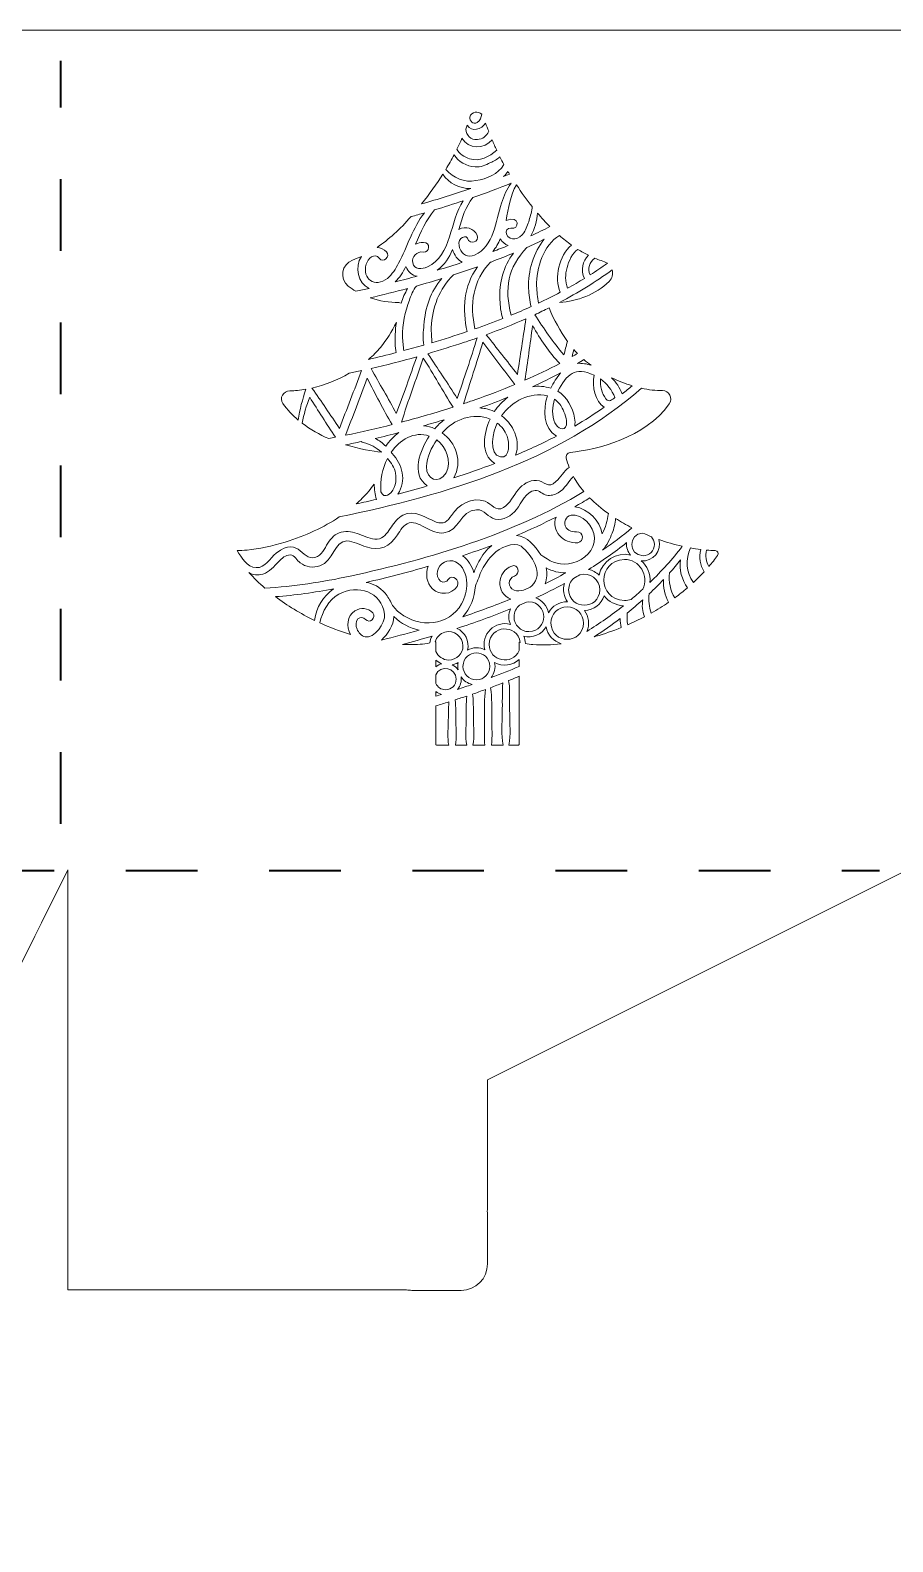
# Model space of a CAD drawing. Extents: x 8 to 992, y -718 to -282.
# Drawn here: x 256.2 to 504.6, y -717.6 to -282.5 of the extents above; entities that cross this region are included whole.
import ezdxf

# ---------------------------------------------------------------- set-up
doc = ezdxf.new("R2010")
doc.units = 0
doc.header["$MEASUREMENT"] = 0
doc.linetypes.add('AI-Linetype-2', pattern=[41.240002, 20.620001, -20.620001])
doc.linetypes.add('AI-Linetype-4', pattern=[41.240002, 20.620001, -20.620001])
doc.layers.add('Layer 1', color=7, linetype='Continuous')

# ---------------------------------------------------------------- blocks, each defined once
blk = doc.blocks.new('block 2')
at = {"layer": 'Layer 1', "lineweight": 0}
for points, knots in [([(515.73, -282.5), (515.73, -282.5), (265.73, -282.5), (265.73, -282.5), (265.73, -282.5), (259.42, -282.5), (259.42, -282.5), (259.42, -282.5), (27.54, -282.5), (27.54, -282.5), (27.54, -282.5), (27.54, -282.87), (27.54, -282.87), (27.54, -282.87), (26.18, -282.87), (26.18, -282.87), (26.18, -282.87), (25.18, -282.87), (25.18, -282.87), (25.18, -282.87), (7.77, -306.87), (7.77, -306.87), (7.77, -306.87), (7.77, -496.34), (7.77, -496.34), (7.77, -496.34), (25.18, -524.27), (25.18, -524.27), (25.18, -524.27), (25.32, -524.27), (25.32, -524.27), (25.32, -524.27), (26.18, -525.99), (26.18, -525.99), (26.18, -525.99), (34.86, -543.34), (34.86, -543.34), (34.86, -543.34), (85.76, -645.13), (85.76, -645.13), (85.76, -645.13), (85.76, -693.41), (85.76, -693.41), (85.76, -693.61), (85.77, -693.82), (85.77, -694.03), (85.63, -694.61), (85.55, -695.21), (85.55, -695.84), (85.55, -695.84), (85.55, -710.03), (85.55, -710.03), (85.55, -714.23), (88.95, -717.64), (93.15, -717.64), (93.15, -717.64), (107.35, -717.64), (107.35, -717.64), (107.77, -717.64), (108.17, -717.6), (108.57, -717.53), (109.02, -717.56), (109.47, -717.57), (109.93, -717.57), (109.93, -717.57), (182.44, -717.57), (182.44, -717.57), (182.85, -717.57), (183.25, -717.56), (183.65, -717.54), (184.03, -717.6), (184.41, -717.64), (184.8, -717.64), (184.8, -717.64), (199, -717.64), (199, -717.64), (203.2, -717.64), (206.61, -714.23), (206.61, -710.03), (206.61, -710.03), (206.61, -695.84), (206.61, -695.84), (206.61, -695.55), (206.59, -695.26), (206.55, -694.98), (206.59, -694.48), (206.61, -693.97), (206.61, -693.47), (206.61, -693.47), (206.61, -645.13), (206.61, -645.13), (206.61, -645.13), (257.49, -543.34), (257.49, -543.34), (257.49, -543.34), (259.42, -539.47), (259.42, -539.47), (259.42, -539.47), (267.05, -524.22), (267.05, -524.22), (267.05, -524.22), (267.05, -645.13), (267.05, -645.13), (267.05, -645.13), (363.74, -645.13), (363.75, -645.13), (364.02, -645.13), (364.29, -645.12), (364.55, -645.11), (365.04, -645.21), (365.55, -645.26), (366.07, -645.26), (366.07, -645.26), (380.27, -645.26), (380.27, -645.26), (384.47, -645.26), (387.87, -641.85), (387.87, -637.65), (387.87, -637.65), (387.87, -623.46), (387.87, -623.46), (387.87, -623.13), (387.85, -622.81), (387.81, -622.5), (387.84, -621.97), (387.86, -621.44), (387.86, -620.9), (387.86, -620.9), (387.86, -584.65), (387.86, -584.65), (387.86, -584.65), (508.4, -524.37), (508.4, -524.37), (508.4, -524.37), (508.4, -717.57), (508.4, -717.57), (508.4, -717.57), (544.66, -717.57), (544.66, -717.57), (545.56, -717.58), (546.45, -717.52), (547.33, -717.43), (547.33, -717.43), (561.11, -717.43), (561.11, -717.43), (565.31, -717.43), (568.72, -714.02), (568.72, -709.82), (568.72, -709.82), (568.72, -696.14), (568.72, -696.14), (568.82, -695.26), (568.87, -694.37), (568.88, -693.47), (568.88, -693.47), (568.88, -645.13), (568.88, -645.13), (568.88, -645.13), (689.73, -645.13), (689.73, -645.13), (689.73, -645.13), (689.73, -693.41), (689.73, -693.41), (689.73, -693.61), (689.74, -693.8), (689.74, -694), (689.63, -694.53), (689.56, -695.07), (689.56, -695.63), (689.56, -695.63), (689.56, -709.82), (689.56, -709.82), (689.56, -714.02), (692.97, -717.43), (697.17, -717.43), (697.17, -717.43), (711.26, -717.43), (711.26, -717.43), (712.13, -717.52), (713, -717.57), (713.89, -717.57), (713.89, -717.57), (750.19, -717.57), (750.19, -717.57), (750.19, -717.57), (750.19, -524.22), (750.19, -524.22), (750.19, -524.22), (871.01, -584.63), (871.01, -584.63), (871.01, -584.64), (871.02, -620.96), (871.01, -620.96), (871.01, -621.36), (871.02, -621.76), (871.04, -622.16), (870.99, -622.52), (870.96, -622.88), (870.96, -623.25), (870.96, -623.25), (870.96, -637.44), (870.96, -637.44), (870.96, -641.64), (874.36, -645.05), (878.56, -645.05), (878.56, -645.05), (892.76, -645.05), (892.76, -645.05), (892.87, -645.05), (892.97, -645.04), (893.07, -645.03), (893.77, -645.09), (894.47, -645.13), (895.18, -645.13), (895.18, -645.13), (991.86, -645.13), (991.86, -645.13), (991.86, -645.13), (991.86, -282.5), (991.86, -282.5), (991.86, -282.5), (515.73, -282.5), (515.73, -282.5)], [0, 0, 0, 0, 1, 1, 1, 2, 2, 2, 3, 3, 3, 4, 4, 4, 5, 5, 5, 6, 6, 6, 7, 7, 7, 8, 8, 8, 9, 9, 9, 10, 10, 10, 11, 11, 11, 12, 12, 12, 13, 13, 13, 14, 14, 14, 15, 15, 15, 16, 16, 16, 17, 17, 17, 18, 18, 18, 19, 19, 19, 20, 20, 20, 21, 21, 21, 22, 22, 22, 23, 23, 23, 24, 24, 24, 25, 25, 25, 26, 26, 26, 27, 27, 27, 28, 28, 28, 29, 29, 29, 30, 30, 30, 31, 31, 31, 32, 32, 32, 33, 33, 33, 34, 34, 34, 35, 35, 35, 36, 36, 36, 37, 37, 37, 38, 38, 38, 39, 39, 39, 40, 40, 40, 41, 41, 41, 42, 42, 42, 43, 43, 43, 44, 44, 44, 45, 45, 45, 46, 46, 46, 47, 47, 47, 48, 48, 48, 49, 49, 49, 50, 50, 50, 51, 51, 51, 52, 52, 52, 53, 53, 53, 54, 54, 54, 55, 55, 55, 56, 56, 56, 57, 57, 57, 58, 58, 58, 59, 59, 59, 60, 60, 60, 61, 61, 61, 62, 62, 62, 63, 63, 63, 64, 64, 64, 65, 65, 65, 66, 66, 66, 67, 67, 67, 68, 68, 68, 69, 69, 69, 70, 70, 70, 71, 71, 71, 72, 72, 72, 73, 73, 73, 74, 74, 74, 74]), ([(386.22, -306.7), (385.98, -307.59), (385.84, -308.54), (384.91, -309.06), (383.67, -309.78), (382.77, -308.69), (382.75, -307.48), (383.27, -305.91), (385.21, -305.64), (386.22, -306.7)], [0, 0, 0, 0, 1, 1, 1, 2, 2, 2, 3, 3, 3, 3]), ([(382, -309.82), (383.31, -311.91), (386.23, -311.09), (387.31, -309.21), (387.59, -309.98), (387.9, -310.78), (388.22, -311.6), (387.55, -312.96), (386.51, -313.86), (384.94, -313.96), (382.95, -314.11), (381.89, -312.8), (381.59, -310.98), (381.72, -310.62), (381.86, -310.23), (382, -309.82)], [0, 0, 0, 0, 1, 1, 1, 2, 2, 2, 3, 3, 3, 4, 4, 4, 5, 5, 5, 5]), ([(380.52, -313.6), (382.29, -316.78), (387.02, -316.75), (389.21, -314.05), (389.62, -315.05), (390.06, -316.05), (390.52, -317.05), (388.42, -318.87), (385.58, -320.44), (382.72, -319.49), (381.24, -319.04), (379.74, -318.16), (379.06, -316.73), (379.58, -315.69), (380.06, -314.65), (380.52, -313.6)], [0, 0, 0, 0, 1, 1, 1, 2, 2, 2, 3, 3, 3, 4, 4, 4, 5, 5, 5, 5]), ([(378.24, -318.34), (379.36, -320.41), (381.92, -321.62), (384.3, -321.85), (385.87, -322), (387.34, -321.27), (388.71, -320.62), (389.67, -320.17), (390.63, -319.65), (391.43, -318.95), (391.8, -319.69), (392.18, -320.43), (392.57, -321.15), (390.94, -324.06), (387.71, -325.2), (384.55, -325.8), (381.11, -326.45), (378.12, -324.99), (375.85, -322.55), (376.71, -321.14), (377.5, -319.74), (378.24, -318.34)], [0, 0, 0, 0, 1, 1, 1, 2, 2, 2, 3, 3, 3, 4, 4, 4, 5, 5, 5, 6, 6, 6, 7, 7, 7, 7]), ([(375.02, -323.89), (376.63, -326.6), (379.87, -328.11), (383.05, -328.07), (378.37, -329.67), (373.64, -331.15), (368.87, -332.5), (371.17, -329.6), (373.22, -326.74), (375.02, -323.89)], [0, 0, 0, 0, 1, 1, 1, 2, 2, 2, 3, 3, 3, 3]), ([(393.75, -323.2), (393.89, -323.44), (394.04, -323.68), (394.19, -323.91), (393.63, -324.14), (393.06, -324.37), (392.49, -324.6), (392.96, -324.18), (393.39, -323.71), (393.75, -323.2)], [0, 0, 0, 0, 1, 1, 1, 2, 2, 2, 3, 3, 3, 3]), ([(391.91, -332.29), (390.2, -337.49), (389.77, -344.63), (384.15, -347.23), (382.13, -348), (380.56, -347.18), (379.85, -345.16), (379.53, -344.24), (379.46, -343.16), (380.22, -342.42), (380.58, -342.08), (381.84, -341.54), (382.1, -342.4), (382.73, -344.46), (385.76, -343.45), (384.87, -341.54), (384, -339.59), (381.51, -338.69), (379.65, -339.82), (380.55, -336.51), (381.49, -333.23), (383.68, -330.67), (387.38, -329.39), (391.07, -328.02), (394.7, -326.52), (393.43, -328.24), (392.59, -330.13), (391.91, -332.29)], [0, 0, 0, 0, 1, 1, 1, 2, 2, 2, 3, 3, 3, 4, 4, 4, 5, 5, 5, 6, 6, 6, 7, 7, 7, 8, 8, 8, 9, 9, 9, 9]), ([(400.73, -333.25), (400.71, -334.56), (400.22, -335.94), (399.87, -337.13), (399.49, -338.4), (399.09, -339.71), (398.32, -340.81), (397.2, -342.56), (394.33, -343.52), (393.29, -341.18), (393.02, -340.4), (393.62, -339.21), (394.61, -339.5), (397.05, -340.13), (397.4, -335.48), (393.2, -337.25), (393.93, -333.78), (394.41, -330.05), (396.17, -326.97), (397.71, -329.26), (399.22, -331.34), (400.73, -333.25)], [0, 0, 0, 0, 1, 1, 1, 2, 2, 2, 3, 3, 3, 4, 4, 4, 5, 5, 5, 6, 6, 6, 7, 7, 7, 7]), ([(369.41, -343.58), (368.6, -343.6), (367.83, -343.8), (367.15, -344.13), (368.61, -340.6), (370.13, -337.1), (372.63, -334.21), (375.4, -333.38), (378.16, -332.51), (380.9, -331.6), (376.83, -337.46), (377.78, -347.18), (370.56, -350.65), (369.04, -351.29), (366.74, -351.58), (366.33, -349.47), (365.97, -347.65), (367.56, -346.06), (369.35, -346.36), (371.3, -346.68), (371.51, -343.51), (369.41, -343.58)], [0, 0, 0, 0, 1, 1, 1, 2, 2, 2, 3, 3, 3, 4, 4, 4, 5, 5, 5, 6, 6, 6, 7, 7, 7, 7]), ([(352.94, -349.82), (353.42, -348.28), (355.37, -346.39), (356.72, -348.19), (357.78, -349.6), (360.01, -347.62), (358.76, -346.3), (358.02, -345.52), (357.06, -345.09), (356.06, -345), (359.39, -342.76), (362.65, -339.81), (365.85, -336.15), (367.13, -335.8), (368.4, -335.44), (369.68, -335.08), (366.34, -339.27), (364.79, -344.84), (362.27, -349.56), (361.42, -351.15), (360.46, -352.8), (359.03, -353.93), (355.44, -356.72), (351.68, -354.18), (352.94, -349.82)], [0, 0, 0, 0, 1, 1, 1, 2, 2, 2, 3, 3, 3, 4, 4, 4, 5, 5, 5, 6, 6, 6, 7, 7, 7, 8, 8, 8, 8]), ([(405.86, -339.04), (404.04, -339.96), (402.21, -340.83), (400.36, -341.67), (401.51, -339.72), (402.1, -337.37), (402.27, -335.13), (403.46, -336.54), (404.66, -337.84), (405.86, -339.04)], [0, 0, 0, 0, 1, 1, 1, 2, 2, 2, 3, 3, 3, 3]), ([(389.39, -346.21), (390.28, -345.12), (391, -343.88), (391.58, -342.58), (392.08, -343.46), (392.89, -344.12), (393.85, -344.47), (392.37, -345.07), (390.88, -345.65), (389.39, -346.21)], [0, 0, 0, 0, 1, 1, 1, 2, 2, 2, 3, 3, 3, 3]), ([(399.68, -356.8), (399.78, -358.55), (400.1, -360.34), (400.41, -362.07), (398.5, -362.93), (396.58, -363.76), (394.65, -364.56), (392.73, -356.83), (393.64, -350.88), (399.22, -345), (400.9, -344.26), (402.57, -343.48), (404.22, -342.68), (401.1, -346.36), (399.47, -351.96), (399.68, -356.8)], [0, 0, 0, 0, 1, 1, 1, 2, 2, 2, 3, 3, 3, 4, 4, 4, 5, 5, 5, 5]), ([(408.59, -341.61), (409.72, -342.59), (410.84, -343.49), (412.05, -344.34), (408.5, -347.4), (407.03, -353.73), (408.82, -357.93), (406.75, -359.03), (404.65, -360.08), (402.54, -361.08), (402.28, -359.29), (402.11, -357.83), (401.99, -356.11), (401.93, -351.06), (403.97, -344.22), (408.59, -341.61)], [0, 0, 0, 0, 1, 1, 1, 2, 2, 2, 3, 3, 3, 4, 4, 4, 5, 5, 5, 5]), ([(349.03, -348.66), (349.88, -348.34), (350.72, -347.98), (351.55, -347.59), (349.6, -350.73), (350.52, -355.37), (353.77, -356.8), (352.51, -357.09), (351.24, -357.37), (349.98, -357.65), (349.21, -357.19), (348.47, -356.7), (347.77, -356.15), (345.11, -354.05), (345.86, -349.84), (349.03, -348.66)], [0, 0, 0, 0, 1, 1, 1, 2, 2, 2, 3, 3, 3, 4, 4, 4, 5, 5, 5, 5]), ([(373.37, -351.6), (375.51, -350.05), (376.87, -347.92), (377.81, -345.63), (378.28, -347.16), (379.26, -348.61), (380.61, -349.31), (378.21, -350.1), (375.79, -350.87), (373.37, -351.6)], [0, 0, 0, 0, 1, 1, 1, 2, 2, 2, 3, 3, 3, 3]), ([(395.38, -346.66), (392.38, -350.49), (391.17, -355.36), (391.45, -360.13), (391.55, -361.73), (391.62, -363.87), (392.29, -365.51), (389.63, -366.56), (386.95, -367.55), (384.26, -368.48), (382.71, -361.58), (383.59, -354.45), (388.77, -349.28), (388.9, -349.3), (389.03, -349.25), (389.12, -349.13), (391.22, -348.34), (393.31, -347.52), (395.38, -346.66)], [0, 0, 0, 0, 1, 1, 1, 2, 2, 2, 3, 3, 3, 4, 4, 4, 5, 5, 5, 6, 6, 6, 6]), ([(413.92, -345.59), (414.92, -346.21), (415.94, -346.78), (416.97, -347.28), (415.23, -348.85), (414.69, -351.62), (415.77, -353.95), (414.17, -354.93), (412.55, -355.88), (410.91, -356.79), (410.19, -354.86), (410.21, -352.8), (410.79, -350.77), (411.24, -349.15), (412.22, -346.48), (413.92, -345.59)], [0, 0, 0, 0, 1, 1, 1, 2, 2, 2, 3, 3, 3, 4, 4, 4, 5, 5, 5, 5]), ([(418.77, -348.11), (419.94, -348.68), (421.29, -348.89), (422.39, -349.57), (420.76, -350.73), (419.11, -351.84), (417.44, -352.91), (416.56, -351.07), (417.26, -349.2), (418.77, -348.11)], [0, 0, 0, 0, 1, 1, 1, 2, 2, 2, 3, 3, 3, 3]), ([(367.6, -353.28), (365.49, -353.86), (363.39, -354.43), (361.27, -354.97), (362.54, -353.74), (363.54, -352.15), (364.38, -350.5), (364.87, -352), (366.2, -353.12), (367.6, -353.28)], [0, 0, 0, 0, 1, 1, 1, 2, 2, 2, 3, 3, 3, 3]), ([(381.97, -369.27), (378.62, -370.4), (375.24, -371.46), (371.84, -372.47), (371.84, -371.01), (371.61, -369.49), (371.68, -368.07), (371.86, -362.45), (374, -356.86), (378.09, -352.93), (380.41, -352.19), (382.71, -351.43), (385, -350.62), (380.95, -355.98), (380.67, -362.94), (381.97, -369.27)], [0, 0, 0, 0, 1, 1, 1, 2, 2, 2, 3, 3, 3, 4, 4, 4, 5, 5, 5, 5]), ([(422.87, -354.86), (419.09, -358.59), (413.64, -360.5), (408.64, -360.85), (413.89, -358.08), (418.96, -354.98), (423.76, -351.51), (424.07, -352.65), (423.82, -353.92), (422.87, -354.86)], [0, 0, 0, 0, 1, 1, 1, 2, 2, 2, 3, 3, 3, 3]), ([(369.53, -373.14), (367.61, -373.69), (365.68, -374.23), (363.75, -374.74), (363.69, -373.43), (363.4, -372.08), (363.4, -370.78), (363.38, -367.17), (364.06, -363.57), (365.37, -360.21), (365.81, -359.06), (366.38, -357.15), (367.4, -356.14), (369.85, -355.45), (372.3, -354.73), (374.73, -353.98), (371.47, -357.55), (369.89, -362.58), (369.54, -367.38), (369.4, -369.1), (369.17, -371.3), (369.53, -373.14)], [0, 0, 0, 0, 1, 1, 1, 2, 2, 2, 3, 3, 3, 4, 4, 4, 5, 5, 5, 6, 6, 6, 7, 7, 7, 7]), ([(364.85, -356.84), (364.09, -358.18), (363.48, -359.61), (362.97, -361.06), (362.78, -360.95), (362.55, -360.91), (362.31, -360.91), (359.65, -360.91), (356.79, -360.46), (354.07, -359.52), (357.68, -358.7), (361.27, -357.8), (364.85, -356.84)], [0, 0, 0, 0, 1, 1, 1, 2, 2, 2, 3, 3, 3, 4, 4, 4, 4]), ([(401.48, -364.39), (402.86, -363.75), (404.23, -363.1), (405.59, -362.42), (407, -365.87), (408.8, -369.15), (410.86, -372.12), (410.53, -373.39), (410.2, -374.65), (409.87, -375.92), (406.73, -372.34), (404.09, -368.36), (401.48, -364.39)], [0, 0, 0, 0, 1, 1, 1, 2, 2, 2, 3, 3, 3, 4, 4, 4, 4]), ([(357.03, -373.81), (358.86, -371.63), (360.3, -369.21), (361.62, -366.68), (361.45, -367.8), (361.35, -368.92), (361.32, -370.06), (361.28, -371.66), (361.17, -373.66), (361.61, -375.3), (358.96, -375.98), (356.3, -376.63), (353.64, -377.24), (354.88, -376.16), (356.02, -375.02), (357.03, -373.81)], [0, 0, 0, 0, 1, 1, 1, 2, 2, 2, 3, 3, 3, 4, 4, 4, 5, 5, 5, 5]), ([(387.48, -370.15), (391.34, -368.74), (395.18, -367.21), (398.95, -365.54), (398.15, -370.89), (397.28, -376.23), (396.49, -381.58), (393.5, -377.76), (390.51, -373.95), (387.48, -370.15)], [0, 0, 0, 0, 1, 1, 1, 2, 2, 2, 3, 3, 3, 3]), ([(400.86, -367.58), (403.13, -371.41), (405.55, -375.29), (408.67, -378.42), (405.39, -380.16), (402.05, -381.77), (398.66, -383.26), (399.43, -378.04), (400.12, -372.81), (400.86, -367.58)], [0, 0, 0, 0, 1, 1, 1, 2, 2, 2, 3, 3, 3, 3]), ([(370.68, -375.61), (374.23, -374.57), (377.76, -373.47), (381.26, -372.31), (382.47, -371.91), (383.68, -371.5), (384.89, -371.08), (383.1, -376.9), (381.12, -382.7), (379.14, -388.47), (376.41, -384.12), (373.52, -379.88), (370.68, -375.61)], [0, 0, 0, 0, 1, 1, 1, 2, 2, 2, 3, 3, 3, 4, 4, 4, 4]), ([(384.22, -388.91), (383.15, -389.28), (382.06, -389.65), (380.98, -390.01), (382.82, -384.11), (384.75, -378.18), (386.55, -372.27), (389.6, -376.36), (392.68, -380.44), (395.77, -384.51), (391.97, -386.1), (388.11, -387.56), (384.22, -388.91)], [0, 0, 0, 0, 1, 1, 1, 2, 2, 2, 3, 3, 3, 4, 4, 4, 4]), ([(361.59, -392.87), (359.33, -388.47), (356.71, -384.21), (354.34, -379.87), (358.76, -378.86), (363.15, -377.74), (367.52, -376.52), (365.5, -381.95), (363.71, -387.48), (361.59, -392.87)], [0, 0, 0, 0, 1, 1, 1, 2, 2, 2, 3, 3, 3, 3]), ([(363.11, -395.32), (364.94, -389.22), (367.33, -383.07), (369.38, -376.93), (372.36, -381.53), (374.99, -386.38), (377.96, -391), (373.05, -392.57), (368.1, -394.01), (363.11, -395.32)], [0, 0, 0, 0, 1, 1, 1, 2, 2, 2, 3, 3, 3, 3]), ([(412.26, -376.44), (412.41, -375.77), (412.55, -375.09), (412.7, -374.42), (413.04, -374.81), (413.4, -375.19), (413.77, -375.57), (413.27, -375.86), (412.77, -376.15), (412.26, -376.44)], [0, 0, 0, 0, 1, 1, 1, 2, 2, 2, 3, 3, 3, 3]), ([(413.81, -378.4), (414.42, -378.04), (415.03, -377.68), (415.63, -377.31), (416.29, -377.88), (416.99, -378.43), (417.7, -378.96), (416.43, -378.55), (415.09, -378.31), (413.81, -378.4)], [0, 0, 0, 0, 1, 1, 1, 2, 2, 2, 3, 3, 3, 3]), ([(348.05, -381.22), (349.24, -380.98), (350.43, -380.74), (351.61, -380.48), (349.48, -386.03), (347.35, -391.59), (345.22, -397.14), (342.64, -393.23), (340.04, -389.33), (337.32, -385.52), (340.91, -384.69), (344.61, -383.22), (348.05, -381.22)], [0, 0, 0, 0, 1, 1, 1, 2, 2, 2, 3, 3, 3, 4, 4, 4, 4]), ([(360.42, -396.02), (355.96, -397.15), (351.49, -398.19), (346.99, -399.11), (349.08, -393.63), (351.16, -388.16), (353.24, -382.69), (355.58, -387.15), (357.8, -391.72), (360.42, -396.02)], [0, 0, 0, 0, 1, 1, 1, 2, 2, 2, 3, 3, 3, 3]), ([(408.88, -381.14), (407.81, -382.52), (406.91, -384.01), (406.1, -385.53), (404.33, -384.99), (402.54, -384.88), (400.78, -385.13), (403.52, -383.88), (406.22, -382.55), (408.88, -381.14)], [0, 0, 0, 0, 1, 1, 1, 2, 2, 2, 3, 3, 3, 3]), ([(412.96, -394.17), (412.39, -391.04), (410.81, -388.07), (408.13, -386.44), (410.67, -381.59), (413.06, -379.18), (418.55, -381.82), (417.98, -385.02), (418.83, -389.34), (421.47, -391.05), (418.71, -392.98), (415.88, -394.77), (412.97, -396.45), (413.11, -395.7), (413.09, -394.91), (412.96, -394.17)], [0, 0, 0, 0, 1, 1, 1, 2, 2, 2, 3, 3, 3, 4, 4, 4, 5, 5, 5, 5]), ([(420.4, -382.9), (422.29, -384.24), (423.67, -386.07), (424.56, -388.24), (423.71, -388.86), (422.89, -389.77), (421.94, -388.61), (420.72, -387.01), (420.32, -384.86), (420.4, -382.9)], [0, 0, 0, 0, 1, 1, 1, 2, 2, 2, 3, 3, 3, 3]), ([(423.61, -382.52), (425.55, -383.47), (427.54, -384.26), (429.52, -384.86), (428.59, -385.65), (427.64, -386.42), (426.68, -387.18), (425.94, -385.43), (424.91, -383.84), (423.61, -382.52)], [0, 0, 0, 0, 1, 1, 1, 2, 2, 2, 3, 3, 3, 3]), ([(315.8, -432.28), (316.63, -432.27), (317.54, -432.23), (318.63, -432.13), (322.11, -431.82), (325.7, -431.08), (329.62, -429.86), (335.5, -428.02), (340.76, -425.56), (345.19, -422.61), (376.07, -416.22), (408.12, -406.7), (432.22, -385.56), (434.3, -386.02), (436.33, -386.26), (438.25, -386.25), (440.21, -386.25), (441.36, -388.43), (440.22, -390.03), (433.1, -400.03), (419.65, -403.1), (411.63, -404.04), (410.9, -404.11), (410.36, -405.04), (410.55, -405.71), (410.77, -406.6), (411.05, -407.48), (411.4, -408.35), (409.85, -409.47), (408.96, -411.13), (407.58, -412.45), (405.27, -414.73), (404.37, -412.25), (402.01, -412.11), (399.93, -412), (397.97, -413.24), (396.67, -414.78), (395.29, -416.41), (394.42, -418.8), (392.5, -419.9), (390.17, -421.22), (389.15, -418.87), (387.17, -418.09), (383.47, -416.69), (379.51, -419.07), (377.5, -422.16), (376.29, -423.91), (375.21, -424.87), (373.08, -424.07), (369.97, -422.89), (366.91, -420.33), (363.48, -422.12), (362.05, -422.86), (361.09, -424.16), (360.19, -425.46), (359.3, -426.73), (358.33, -428.44), (356.73, -428.88), (355.02, -429.35), (353.13, -428.42), (351.57, -427.84), (349.91, -427.23), (348.17, -426.61), (346.37, -426.87), (344.62, -427.12), (343.28, -428.17), (342.27, -429.58), (341.25, -431), (340.56, -433.12), (338.95, -434), (334.67, -436.34), (333.87, -427.6), (327, -433.02), (325.29, -434.5), (323.84, -437.34), (321.25, -437.2), (318.62, -437.05), (317.03, -434.4), (315.8, -432.28)], [0, 0, 0, 0, 1, 1, 1, 2, 2, 2, 3, 3, 3, 4, 4, 4, 5, 5, 5, 6, 6, 6, 7, 7, 7, 8, 8, 8, 9, 9, 9, 10, 10, 10, 11, 11, 11, 12, 12, 12, 13, 13, 13, 14, 14, 14, 15, 15, 15, 16, 16, 16, 17, 17, 17, 18, 18, 18, 19, 19, 19, 20, 20, 20, 21, 21, 21, 22, 22, 22, 23, 23, 23, 24, 24, 24, 25, 25, 25, 26, 26, 26, 26]), ([(330.93, -386.29), (332.41, -386.29), (333.95, -386.15), (335.53, -385.87), (334.64, -388.74), (333.72, -391.73), (333.37, -394.73), (331.74, -393.35), (330.25, -391.79), (328.96, -389.99), (327.84, -388.43), (329.01, -386.28), (330.93, -386.29)], [0, 0, 0, 0, 1, 1, 1, 2, 2, 2, 3, 3, 3, 4, 4, 4, 4]), ([(395.39, -397.6), (394.58, -395.97), (393.37, -394.57), (391.92, -393.5), (394.79, -389.36), (400.07, -386.49), (405.12, -387.79), (403.86, -391.48), (403.82, -397.2), (407.75, -399.32), (403.88, -401.34), (399.92, -403.18), (395.9, -404.87), (396.88, -402.61), (396.45, -399.76), (395.39, -397.6)], [0, 0, 0, 0, 1, 1, 1, 2, 2, 2, 3, 3, 3, 4, 4, 4, 5, 5, 5, 5]), ([(344.07, -399.68), (343.43, -399.81), (342.78, -399.93), (342.13, -400.04), (339.51, -398.91), (336.9, -397.47), (334.51, -395.65), (334.91, -393.1), (335.75, -390.56), (336.68, -388.13), (339.07, -392.03), (341.56, -395.86), (344.07, -399.68)], [0, 0, 0, 0, 1, 1, 1, 2, 2, 2, 3, 3, 3, 4, 4, 4, 4]), ([(393.75, -388.16), (392.22, -389.31), (390.89, -390.71), (389.83, -392.27), (389.02, -391.9), (388.17, -391.62), (387.28, -391.44), (386.73, -391.33), (386.19, -391.26), (385.65, -391.22), (388.37, -390.26), (391.07, -389.24), (393.75, -388.16)], [0, 0, 0, 0, 1, 1, 1, 2, 2, 2, 3, 3, 3, 4, 4, 4, 4]), ([(407.28, -395.56), (406.28, -393.45), (406.52, -390.89), (407.19, -388.72), (408.14, -389.35), (408.85, -390.24), (409.36, -391.26), (410.01, -392.56), (410.92, -394.61), (410.57, -396.08), (410.02, -398.36), (407.96, -396.9), (407.28, -395.56)], [0, 0, 0, 0, 1, 1, 1, 2, 2, 2, 3, 3, 3, 4, 4, 4, 4]), ([(375.39, -394.61), (374.42, -395.38), (373.52, -396.25), (372.71, -397.2), (371.69, -396.77), (370.6, -396.48), (369.47, -396.38), (371.45, -395.81), (373.43, -395.22), (375.39, -394.61)], [0, 0, 0, 0, 1, 1, 1, 2, 2, 2, 3, 3, 3, 3]), ([(374.81, -398.4), (378.06, -394.49), (383.86, -392.48), (388.61, -394.42), (386.78, -398.36), (385.69, -404.59), (389.98, -407.23), (386.07, -408.72), (382.12, -410.08), (378.13, -411.36), (380.78, -406.73), (378.72, -401.11), (374.81, -398.4)], [0, 0, 0, 0, 1, 1, 1, 2, 2, 2, 3, 3, 3, 4, 4, 4, 4]), ([(390.69, -395.59), (391.91, -396.51), (392.9, -397.76), (393.52, -399.38), (394.12, -400.97), (394.5, -405.75), (391.59, -405.35), (387.94, -404.62), (389.53, -397.83), (390.69, -395.59)], [0, 0, 0, 0, 1, 1, 1, 2, 2, 2, 3, 3, 3, 3]), ([(362.37, -398.32), (360.87, -399.35), (359.59, -400.72), (358.54, -402.27), (357.66, -401.37), (356.65, -400.54), (355.5, -400.02), (357.8, -399.49), (360.09, -398.92), (362.37, -398.32)], [0, 0, 0, 0, 1, 1, 1, 2, 2, 2, 3, 3, 3, 3]), ([(360.39, -404.3), (360.3, -404.2), (360.22, -404.11), (360.13, -404.01), (362.46, -400.51), (366.86, -397.8), (371.1, -399.32), (368.5, -403.38), (365.61, -410.2), (370.51, -413.69), (367.7, -414.51), (364.87, -415.28), (362.04, -416.02), (364.61, -412.09), (363.39, -407.5), (360.39, -404.3)], [0, 0, 0, 0, 1, 1, 1, 2, 2, 2, 3, 3, 3, 4, 4, 4, 5, 5, 5, 5]), ([(347.02, -401.84), (348.53, -401.55), (350.03, -401.24), (351.52, -400.91), (351.66, -401.04), (351.83, -401.14), (352.05, -401.2), (354.19, -401.71), (355.77, -402.53), (357.31, -404.01), (354.79, -403.71), (351.07, -403.09), (347.02, -401.84)], [0, 0, 0, 0, 1, 1, 1, 2, 2, 2, 3, 3, 3, 4, 4, 4, 4]), ([(370.29, -408.12), (370.31, -405.47), (371.8, -402.6), (373.26, -400.42), (376.08, -402.43), (377.59, -406.7), (375.92, -409.9), (373.9, -413.32), (370.25, -411.9), (370.29, -408.12)], [0, 0, 0, 0, 1, 1, 1, 2, 2, 2, 3, 3, 3, 3]), ([(359.04, -405.81), (360.13, -407.04), (361.08, -408.41), (361.39, -410.03), (361.75, -411.99), (361.3, -414.86), (359.53, -416.07), (358.32, -416.89), (357.6, -416.36), (357.17, -415.34), (356.9, -412.06), (357.53, -408.72), (359.04, -405.81)], [0, 0, 0, 0, 1, 1, 1, 2, 2, 2, 3, 3, 3, 4, 4, 4, 4]), ([(319.15, -438.65), (320.3, -439.29), (321.65, -439.52), (323.2, -439.05), (325.13, -438.47), (326.4, -436.83), (327.73, -435.44), (328.55, -434.59), (329.79, -433.46), (331.07, -433.55), (332.31, -433.64), (333.03, -435.15), (333.93, -435.84), (335.5, -437.05), (337.68, -437.36), (339.54, -436.67), (343.57, -435.31), (343.67, -429.42), (347.4, -429.53), (349.29, -429.6), (351.11, -430.64), (352.89, -431.21), (356.92, -432.56), (359.68, -431.2), (361.92, -427.74), (362.77, -426.52), (363.72, -424.78), (365.26, -424.35), (366.99, -423.87), (368.84, -425.12), (370.31, -425.86), (371.84, -426.63), (373.52, -427.41), (375.29, -427.21), (379.69, -426.69), (379.93, -420.83), (384.72, -420.54), (386.99, -420.42), (387.98, -422.81), (390.1, -423.23), (392.49, -423.71), (394.8, -422.26), (396.23, -420.46), (397.62, -418.7), (398.94, -415.11), (401.57, -414.98), (402.78, -414.92), (403.71, -416.11), (404.9, -416.34), (406.04, -416.57), (407.23, -416.23), (408.23, -415.67), (410.19, -414.56), (411.05, -412.42), (412.64, -410.99), (413.45, -412.47), (414.44, -413.9), (415.61, -415.29), (395.05, -427.71), (371.63, -434.52), (348.32, -439.66), (340.23, -441.37), (332.02, -442.66), (323.76, -443.1), (322.13, -441.69), (320.59, -440.2), (319.15, -438.65)], [0, 0, 0, 0, 1, 1, 1, 2, 2, 2, 3, 3, 3, 4, 4, 4, 5, 5, 5, 6, 6, 6, 7, 7, 7, 8, 8, 8, 9, 9, 9, 10, 10, 10, 11, 11, 11, 12, 12, 12, 13, 13, 13, 14, 14, 14, 15, 15, 15, 16, 16, 16, 17, 17, 17, 18, 18, 18, 19, 19, 19, 20, 20, 20, 21, 21, 21, 22, 22, 22, 22]), ([(355.87, -417.55), (353.94, -418.01), (352, -418.45), (350.07, -418.87), (350.67, -418.34), (351.25, -417.8), (351.81, -417.24), (353.13, -415.91), (354.28, -414.54), (355.25, -413.13), (355.25, -414.63), (355.47, -416.11), (355.87, -417.55)], [0, 0, 0, 0, 1, 1, 1, 2, 2, 2, 3, 3, 3, 4, 4, 4, 4]), ([(413.05, -419.67), (414.48, -418.84), (415.89, -418), (417.28, -417.12), (418.84, -418.71), (420.65, -420.22), (422.68, -421.66), (422.36, -423.64), (421.93, -425.62), (420.93, -427.43), (420.16, -423.71), (416.94, -420.31), (413.05, -419.67)], [0, 0, 0, 0, 1, 1, 1, 2, 2, 2, 3, 3, 3, 4, 4, 4, 4]), ([(403.24, -433.48), (401.61, -431.05), (399.28, -428.14), (396.19, -427.97), (400.07, -426.34), (403.89, -424.57), (407.62, -422.63), (406.01, -426.54), (409.72, -430.42), (413.84, -430.02), (415.85, -429.82), (415.54, -426.67), (413.51, -426.88), (412.02, -427.04), (410.28, -426.29), (410.13, -424.62), (409.97, -422.88), (411.47, -421.84), (413.09, -422.11), (416.45, -422.67), (419.28, -426.53), (418.58, -429.88), (417.87, -433.31), (414.58, -435.7), (411.23, -436.11), (407.95, -436.51), (405.62, -435.27), (403.24, -433.48)], [0, 0, 0, 0, 1, 1, 1, 2, 2, 2, 3, 3, 3, 4, 4, 4, 5, 5, 5, 6, 6, 6, 7, 7, 7, 8, 8, 8, 9, 9, 9, 9]), ([(421, -432.2), (422.28, -430.86), (423.18, -428.73), (423.74, -427.33), (424.29, -425.96), (424.68, -424.49), (424.71, -423.03), (426.24, -424), (427.85, -424.91), (429.45, -425.74), (426.73, -428.04), (423.9, -430.2), (421, -432.2)], [0, 0, 0, 0, 1, 1, 1, 2, 2, 2, 3, 3, 3, 4, 4, 4, 4]), ([(394.84, -436.74), (390.64, -438.33), (390.09, -444.56), (394.56, -446.25), (390.01, -448.12), (385.39, -449.8), (380.73, -451.34), (382.92, -448.96), (384.24, -445.74), (384.37, -442.49), (385.08, -440.95), (385.56, -439.28), (386.33, -437.77), (387.17, -436.12), (388.21, -434.58), (389.56, -433.31), (391.31, -431.61), (395.23, -429.56), (397.54, -431.07), (400.59, -433.52), (404.28, -438.92), (400.65, -442.4), (399.45, -443.45), (397.14, -444.26), (395.57, -443.7), (393.52, -442.97), (393.74, -440.33), (395.65, -439.64), (397.48, -438.97), (396.63, -436.03), (394.84, -436.74)], [0, 0, 0, 0, 1, 1, 1, 2, 2, 2, 3, 3, 3, 4, 4, 4, 5, 5, 5, 6, 6, 6, 7, 7, 7, 8, 8, 8, 9, 9, 9, 10, 10, 10, 10]), ([(427.94, -430), (427.79, -431.32), (428.25, -432.66), (429.08, -433.6), (425, -432.51), (420.7, -435.36), (420.01, -439.41), (419.2, -438.58), (418.15, -437.98), (416.98, -437.73), (420.78, -435.36), (424.44, -432.79), (427.94, -430)], [0, 0, 0, 0, 1, 1, 1, 2, 2, 2, 3, 3, 3, 4, 4, 4, 4]), ([(432.54, -427.24), (433.38, -427.61), (434.23, -427.97), (435.08, -428.31), (435.6, -428.89), (435.92, -429.66), (435.92, -430.5), (435.92, -432.3), (434.46, -433.76), (432.65, -433.76), (428.4, -433.62), (428.3, -427.51), (432.54, -427.24)], [0, 0, 0, 0, 1, 1, 1, 2, 2, 2, 3, 3, 3, 4, 4, 4, 4]), ([(432.14, -435.21), (435.45, -435.64), (438.23, -432.26), (437.19, -429.11), (439.42, -429.9), (441.68, -430.56), (443.94, -431.07), (441.12, -434.76), (437.99, -438.23), (434.64, -441.47), (434.89, -439.07), (433.86, -436.69), (432.14, -435.21)], [0, 0, 0, 0, 1, 1, 1, 2, 2, 2, 3, 3, 3, 4, 4, 4, 4]), ([(372.04, -443.32), (374.04, -445.23), (377.59, -445.05), (379.1, -442.62), (380.18, -440.89), (377.72, -438.84), (376.58, -440.6), (376.08, -441.37), (375.14, -441.63), (374.34, -441.08), (373.47, -440.48), (373.25, -439.18), (373.46, -438.21), (373.95, -435.92), (376.51, -434.63), (378.67, -435.53), (380.92, -436.48), (381.81, -439.4), (381.91, -441.64), (381.99, -443.71), (381.4, -445.79), (380.4, -447.6), (376.84, -454.11), (368.19, -454.64), (362.68, -450.29), (361.67, -449.56), (360.95, -448.67), (360.28, -447.74), (359.83, -446.59), (359.17, -445.51), (358.38, -444.57), (356.9, -442.8), (354.97, -441.82), (352.89, -441.44), (358.9, -440.11), (364.87, -438.56), (370.78, -436.83), (369.95, -439.02), (370.27, -441.64), (372.04, -443.32)], [0, 0, 0, 0, 1, 1, 1, 2, 2, 2, 3, 3, 3, 4, 4, 4, 5, 5, 5, 6, 6, 6, 7, 7, 7, 8, 8, 8, 9, 9, 9, 10, 10, 10, 11, 11, 11, 12, 12, 12, 13, 13, 13, 13]), ([(380.65, -433.76), (383.47, -432.84), (386.28, -431.85), (389.07, -430.81), (387.53, -432.1), (386.28, -433.7), (385.34, -435.48), (384.82, -436.46), (384.32, -437.55), (383.93, -438.68), (383.4, -436.75), (382.28, -434.88), (380.65, -433.76)], [0, 0, 0, 0, 1, 1, 1, 2, 2, 2, 3, 3, 3, 4, 4, 4, 4]), ([(432.57, -443.42), (431.47, -444.43), (430.35, -445.41), (429.21, -446.36), (428.6, -446.57), (427.95, -446.69), (427.28, -446.69), (419.43, -446.4), (419.43, -435.14), (427.28, -434.85), (431.6, -434.77), (434.57, -439.61), (432.57, -443.42)], [0, 0, 0, 0, 1, 1, 1, 2, 2, 2, 3, 3, 3, 4, 4, 4, 4]), ([(441.81, -445.9), (440.51, -443.82), (440.01, -441.23), (440.29, -438.73), (441.39, -437.51), (442.43, -436.24), (443.45, -434.96), (443.02, -437.79), (443.85, -440.64), (445.42, -443.03), (444.27, -444.02), (443.06, -444.98), (441.81, -445.9)], [0, 0, 0, 0, 1, 1, 1, 2, 2, 2, 3, 3, 3, 4, 4, 4, 4]), ([(447.16, -441.47), (444.98, -438.69), (444.85, -434.71), (446.33, -431.55), (447.31, -431.73), (448.29, -431.88), (449.27, -432), (448.74, -434.3), (449.07, -436.38), (450.25, -438.39), (449.27, -439.45), (448.24, -440.48), (447.16, -441.47)], [0, 0, 0, 0, 1, 1, 1, 2, 2, 2, 3, 3, 3, 4, 4, 4, 4]), ([(454.13, -433.71), (453.34, -434.78), (452.49, -435.84), (451.61, -436.86), (450.76, -435.56), (450.55, -433.73), (450.9, -432.17), (451.81, -432.25), (452.62, -432.29), (453.4, -432.29), (454.13, -432.29), (454.57, -433.12), (454.13, -433.71)], [0, 0, 0, 0, 1, 1, 1, 2, 2, 2, 3, 3, 3, 4, 4, 4, 4]), ([(404.77, -437.26), (406.52, -438.23), (408.56, -438.75), (410.4, -438.73), (408.43, -439.81), (406.44, -440.84), (404.43, -441.83), (405.01, -440.3), (405.07, -438.75), (404.77, -437.26)], [0, 0, 0, 0, 1, 1, 1, 2, 2, 2, 3, 3, 3, 3]), ([(411.24, -443.56), (411.24, -442.29), (411.78, -441.14), (412.63, -440.32), (413.24, -439.97), (413.85, -439.62), (414.46, -439.26), (417.27, -438.36), (420.29, -440.68), (420.22, -443.56), (420, -449.51), (411.46, -449.51), (411.24, -443.56)], [0, 0, 0, 0, 1, 1, 1, 2, 2, 2, 3, 3, 3, 4, 4, 4, 4]), ([(326.78, -445.55), (332.44, -445.16), (338.07, -444.33), (343.55, -443.33), (340.52, -445.4), (338.64, -448.64), (338.01, -452.38), (333.97, -450.43), (330.2, -448.14), (326.78, -445.55)], [0, 0, 0, 0, 1, 1, 1, 2, 2, 2, 3, 3, 3, 3]), ([(352.63, -457.15), (351.55, -456.9), (350.69, -455.9), (350.29, -454.9), (349.93, -454), (349.8, -452.71), (350.57, -451.99), (351.18, -451.41), (352.25, -451.46), (352.75, -452.09), (353.85, -453.48), (355.99, -451.61), (354.82, -450.26), (353.48, -448.73), (351.35, -448.61), (349.67, -449.67), (347.39, -451.11), (347.21, -454.22), (348.39, -456.45), (345.34, -455.51), (342.39, -454.38), (339.57, -453.1), (340.32, -449.82), (342.01, -446.52), (345.07, -444.84), (350.54, -441.96), (357.43, -444.01), (358.22, -450.69), (358.52, -453.1), (355.27, -457.68), (352.63, -457.15)], [0, 0, 0, 0, 1, 1, 1, 2, 2, 2, 3, 3, 3, 4, 4, 4, 5, 5, 5, 6, 6, 6, 7, 7, 7, 8, 8, 8, 9, 9, 9, 10, 10, 10, 10]), ([(401.75, -445.93), (404.56, -444.62), (407.33, -443.24), (410.05, -441.76), (409.47, -443.49), (409.82, -445.59), (410.88, -447.01), (408.55, -446.98), (406.49, -448.27), (405.43, -450.17), (405.02, -448.2), (403.6, -446.61), (401.75, -445.93)], [0, 0, 0, 0, 1, 1, 1, 2, 2, 2, 3, 3, 3, 4, 4, 4, 4]), ([(435.04, -450.29), (434.46, -448.49), (434.15, -446.62), (434.46, -444.75), (435.87, -443.41), (437.25, -442.03), (438.58, -440.6), (438.43, -442.79), (438.87, -445.18), (440, -447.19), (438.41, -448.29), (436.75, -449.32), (435.04, -450.29)], [0, 0, 0, 0, 1, 1, 1, 2, 2, 2, 3, 3, 3, 4, 4, 4, 4]), ([(397.11, -448), (398, -447.69), (398.82, -447.05), (399.79, -447.06), (405.47, -447.27), (405.47, -455.42), (399.79, -455.63), (397.42, -455.63), (395.5, -453.71), (395.5, -451.34), (395.5, -449.99), (396.13, -448.79), (397.11, -448)], [0, 0, 0, 0, 1, 1, 1, 2, 2, 2, 3, 3, 3, 4, 4, 4, 4]), ([(416.5, -455.57), (417.35, -453.66), (417.03, -451.15), (415.77, -449.53), (418.44, -449.51), (420.7, -447.73), (421.44, -445.3), (422.74, -446.98), (424.75, -448.08), (427.02, -448.16), (423.63, -450.85), (420.13, -453.33), (416.5, -455.57)], [0, 0, 0, 0, 1, 1, 1, 2, 2, 2, 3, 3, 3, 4, 4, 4, 4]), ([(428.26, -453.66), (428.01, -452.58), (428.02, -451.51), (428.07, -450.31), (429.61, -449.08), (431.12, -447.79), (432.59, -446.47), (432.32, -448.11), (432.42, -449.8), (433.08, -451.35), (431.49, -452.18), (429.88, -452.95), (428.26, -453.66)], [0, 0, 0, 0, 1, 1, 1, 2, 2, 2, 3, 3, 3, 4, 4, 4, 4]), ([(357.3, -458.04), (359.19, -456.27), (360.78, -453.89), (360.92, -451.26), (360.95, -451.29), (360.98, -451.33), (361.02, -451.36), (362.93, -453.31), (365.48, -454.63), (368.15, -455.2), (364.55, -456.21), (360.93, -457.16), (357.3, -458.04)], [0, 0, 0, 0, 1, 1, 1, 2, 2, 2, 3, 3, 3, 4, 4, 4, 4]), ([(394.47, -453.57), (390.13, -452.24), (385.81, -456.5), (387.09, -460.86), (385.62, -460.07), (383.59, -460.1), (382.14, -460.92), (382.75, -458.4), (381.33, -455.7), (379.08, -454.69), (384.27, -453.02), (389.41, -451.18), (394.48, -449.1), (393.88, -450.46), (393.88, -452.21), (394.47, -453.57)], [0, 0, 0, 0, 1, 1, 1, 2, 2, 2, 3, 3, 3, 4, 4, 4, 5, 5, 5, 5]), ([(406.11, -453.18), (406.11, -450.59), (408.22, -448.48), (410.81, -448.48), (413.4, -448.48), (415.51, -450.59), (415.51, -453.18), (415.28, -459.4), (406.34, -459.4), (406.11, -453.18)], [0, 0, 0, 0, 1, 1, 1, 2, 2, 2, 3, 3, 3, 3]), ([(419.09, -456.97), (418.93, -457.01), (418.78, -457.05), (418.63, -457.1), (421.19, -455.44), (423.7, -453.69), (426.12, -451.83), (426.04, -452.7), (426.14, -453.6), (426.38, -454.46), (423.97, -455.43), (421.53, -456.27), (419.09, -456.97)], [0, 0, 0, 0, 1, 1, 1, 2, 2, 2, 3, 3, 3, 4, 4, 4, 4]), ([(372.98, -458.52), (372.98, -458.52), (372.8, -458.56), (372.8, -458.56), (373.19, -457.23), (374.25, -456.18), (375.57, -455.79), (378.12, -455.01), (380.84, -457.04), (380.8, -459.71), (380.8, -461.97), (378.97, -463.8), (376.72, -463.8), (375.05, -463.8), (373.61, -462.79), (372.98, -461.35), (372.97, -461.11), (372.98, -458.68), (372.98, -458.52)], [0, 0, 0, 0, 1, 1, 1, 2, 2, 2, 3, 3, 3, 4, 4, 4, 5, 5, 5, 6, 6, 6, 6]), ([(396.97, -461.09), (395.03, -465.49), (388.41, -464.19), (388.35, -459.3), (388.52, -453.67), (396.5, -453.24), (397.3, -458.78), (397.3, -458.78), (396.97, -458.7), (396.97, -458.7), (396.96, -458.9), (396.97, -460.84), (396.97, -461.09)], [0, 0, 0, 0, 1, 1, 1, 2, 2, 2, 3, 3, 3, 4, 4, 4, 4]), ([(400.93, -459.34), (400.24, -459.28), (399.5, -459.2), (398.8, -459.07), (398.77, -458.3), (398.6, -457.57), (398.3, -456.9), (400.76, -457.62), (403.54, -456.4), (404.74, -454.27), (405.16, -456.58), (406.86, -458.45), (409.09, -459.1), (406.25, -459.46), (403.66, -459.56), (400.93, -459.34)], [0, 0, 0, 0, 1, 1, 1, 2, 2, 2, 3, 3, 3, 4, 4, 4, 5, 5, 5, 5]), ([(371.23, -458.89), (369.4, -459.23), (367.57, -459.37), (365.54, -459.38), (364.83, -459.38), (364.09, -459.35), (363.35, -459.31), (366.22, -458.55), (369.08, -457.75), (371.93, -456.9), (371.58, -457.5), (371.33, -458.18), (371.23, -458.89)], [0, 0, 0, 0, 1, 1, 1, 2, 2, 2, 3, 3, 3, 4, 4, 4, 4]), ([(384.68, -469.51), (382.54, -469.51), (380.8, -467.78), (380.8, -465.63), (380.99, -460.49), (388.37, -460.49), (388.56, -465.63), (388.56, -467.78), (386.82, -469.51), (384.68, -469.51)], [0, 0, 0, 0, 1, 1, 1, 2, 2, 2, 3, 3, 3, 3]), ([(374.74, -464.9), (374.09, -465.05), (373.49, -465.35), (372.98, -465.75), (372.98, -465.75), (372.98, -463.81), (372.98, -463.81), (373.49, -464.28), (374.08, -464.65), (374.74, -464.9)], [0, 0, 0, 0, 1, 1, 1, 2, 2, 2, 3, 3, 3, 3]), ([(375.79, -472.37), (374.53, -472.37), (373.45, -471.61), (372.98, -470.53), (372.98, -470.53), (372.98, -468.09), (372.98, -468.09), (374.3, -465.09), (378.81, -465.98), (378.85, -469.31), (378.85, -471), (377.48, -472.37), (375.79, -472.37)], [0, 0, 0, 0, 1, 1, 1, 2, 2, 2, 3, 3, 3, 4, 4, 4, 4]), ([(379.42, -466.6), (378.96, -465.99), (378.36, -465.5), (377.67, -465.18), (378.3, -465.07), (378.89, -464.86), (379.44, -464.56), (379.3, -465.21), (379.29, -465.94), (379.42, -466.6)], [0, 0, 0, 0, 1, 1, 1, 2, 2, 2, 3, 3, 3, 3]), ([(396.97, -465.66), (394.31, -466.8), (391.63, -467.86), (388.93, -468.87), (389.85, -467.7), (390.26, -466), (389.91, -464.49), (392.06, -465.81), (395.23, -465.38), (396.97, -463.61), (396.97, -463.61), (396.97, -465.66), (396.97, -465.66)], [0, 0, 0, 0, 1, 1, 1, 2, 2, 2, 3, 3, 3, 4, 4, 4, 4]), ([(379.24, -472.24), (380.05, -471.31), (380.48, -469.95), (380.27, -468.67), (381.01, -469.74), (382.14, -470.53), (383.44, -470.84), (382.05, -471.32), (380.65, -471.79), (379.24, -472.24)], [0, 0, 0, 0, 1, 1, 1, 2, 2, 2, 3, 3, 3, 3]), ([(396.97, -488.12), (396.97, -488.21), (396.89, -488.29), (396.79, -488.29), (396.79, -488.29), (394, -488.29), (394, -488.29), (394.59, -485.31), (394.28, -482.07), (394.25, -479.06), (394.24, -477.3), (394.25, -475.53), (394.2, -473.77), (394.17, -472.49), (394.29, -471.01), (393.93, -469.74), (394.95, -469.33), (395.96, -468.91), (396.97, -468.47), (396.97, -468.47), (396.97, -488.12), (396.97, -488.12)], [0, 0, 0, 0, 1, 1, 1, 2, 2, 2, 3, 3, 3, 4, 4, 4, 5, 5, 5, 6, 6, 6, 7, 7, 7, 7]), ([(372.98, -472.86), (373.47, -473.25), (374.03, -473.53), (374.65, -473.69), (374.1, -473.87), (373.54, -474.04), (372.98, -474.2), (372.98, -474.2), (372.98, -472.86), (372.98, -472.86)], [0, 0, 0, 0, 1, 1, 1, 2, 2, 2, 3, 3, 3, 3]), ([(381.87, -488.29), (381.87, -488.29), (378.66, -488.29), (378.66, -488.29), (379.07, -486.18), (378.81, -483.81), (378.77, -481.73), (378.68, -479.58), (378.83, -477.41), (378.51, -475.28), (379.64, -474.92), (380.78, -474.55), (381.91, -474.17), (381.7, -476.31), (381.75, -478.51), (381.72, -480.66), (381.71, -483.1), (381.43, -485.82), (381.87, -488.29)], [0, 0, 0, 0, 1, 1, 1, 2, 2, 2, 3, 3, 3, 4, 4, 4, 5, 5, 5, 6, 6, 6, 6]), ([(387.03, -480.33), (387.02, -482), (387.02, -483.66), (387.01, -485.32), (387.02, -486.31), (386.9, -487.33), (387.08, -488.29), (387.08, -488.29), (383.68, -488.29), (383.68, -488.29), (384.11, -485.83), (383.84, -483.13), (383.83, -480.7), (383.83, -479.18), (383.81, -477.65), (383.76, -476.13), (383.73, -475.3), (383.76, -474.41), (383.51, -473.63), (384.78, -473.19), (386.05, -472.74), (387.32, -472.28), (386.8, -474.87), (387.04, -477.77), (387.03, -480.33)], [0, 0, 0, 0, 1, 1, 1, 2, 2, 2, 3, 3, 3, 4, 4, 4, 5, 5, 5, 6, 6, 6, 7, 7, 7, 8, 8, 8, 8]), ([(388.98, -488.29), (389.34, -485.88), (389.07, -483.21), (389.13, -480.74), (389.02, -477.76), (389.26, -474.69), (388.72, -471.76), (389.92, -471.32), (391.12, -470.86), (392.31, -470.39), (392.05, -473.24), (392.18, -476.11), (392.12, -478.97), (392.09, -482), (391.76, -485.29), (392.37, -488.29), (392.37, -488.29), (388.98, -488.29), (388.98, -488.29)], [0, 0, 0, 0, 1, 1, 1, 2, 2, 2, 3, 3, 3, 4, 4, 4, 5, 5, 5, 6, 6, 6, 6]), ([(376.7, -488.29), (376.7, -488.29), (373.16, -488.29), (373.16, -488.29), (373.06, -488.29), (372.98, -488.21), (372.98, -488.12), (372.98, -488.12), (372.98, -477), (372.98, -477), (374.23, -476.63), (375.49, -476.24), (376.74, -475.85), (376.59, -477.87), (376.62, -479.89), (376.56, -481.91), (376.53, -483.98), (376.31, -486.23), (376.7, -488.29)], [0, 0, 0, 0, 1, 1, 1, 2, 2, 2, 3, 3, 3, 4, 4, 4, 5, 5, 5, 6, 6, 6, 6])]:
    blk.add_open_spline(points, degree=3, knots=knots, dxfattribs=at)

msp = doc.modelspace()

# ---------------------------------------------------------------- linework, layer by layer
at = {"layer": 'Layer 1', "color": 7, "linetype": 'AI-Linetype-2', "lineweight": 35, "true_color": 0xfffeff}
msp.add_lwpolyline([(264.99, -510.94), (264.99, -291.27)], dxfattribs=at)
at = {"layer": 'Layer 1', "color": 7, "linetype": 'AI-Linetype-4', "lineweight": 35, "true_color": 0xfffeff}
msp.add_lwpolyline([(36.3, -524.36), (500.79, -524.36)], dxfattribs=at)

# ---------------------------------------------------------------- block references
at = {"layer": 'Layer 1'}
msp.add_blockref('block 2', (0, 0), dxfattribs=at)

doc.saveas('drawing.dxf')
